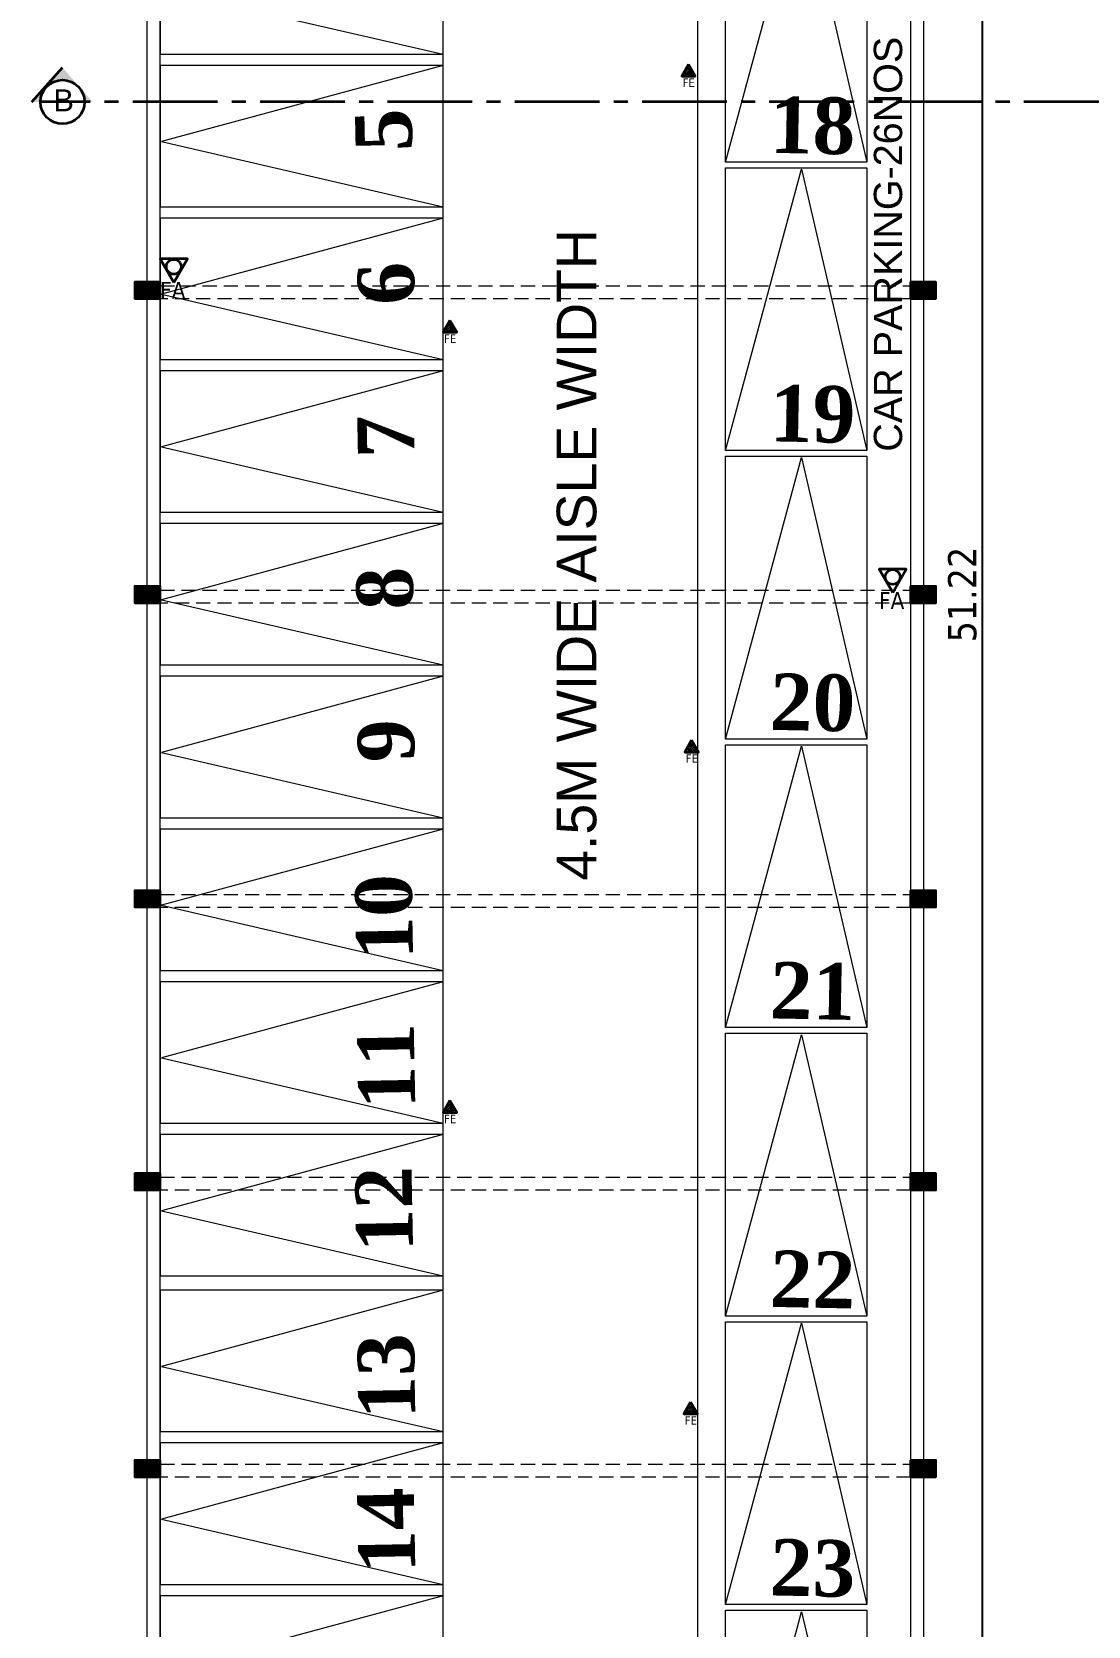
# Model space of a CAD drawing. Header units: metres. Extents: x -44 to 239, y -4 to 219.
# Drawn here: x 81.84 to 100.51, y 26.14 to 54.32 of the extents above; entities that cross this region are included whole.
import ezdxf

# ---------------------------------------------------------------- set-up
doc = ezdxf.new("R2010")
doc.units = ezdxf.units.M
doc.header["$MEASUREMENT"] = 0
doc.linetypes.add('001- GROUND FLOOR PLAN$0$HIDDEN', pattern=[0.375, 0.25, -0.125])
doc.linetypes.add('CENTER2', pattern=[1.125, 0.75, -0.125, 0.125, -0.125])
doc.layers.add('0 @ 1', color=7, linetype='Continuous')
doc.layers.add('A-Column RCC', color=6, linetype='Continuous', lineweight=30)
doc.layers.add('A-Hatch Concrete-TC', color=253, linetype='Continuous', lineweight=0)
doc.styles.add('CODE', font='tahoma.ttf')
doc.styles.add('MtXpl_Times_New_Roma', font='timesbd.ttf')
doc.styles.get("Standard").update_dxf_attribs({"font": 'arial.ttf'})
doc.dimstyles.new('OUTER', dxfattribs={"dimscale": 0, "dimtxt": 0.35, "dimasz": 0.3, "dimexe": 0.18, "dimexo": 0.0625, "dimgap": 0.09, "dimtad": 1, "dimzin": 0, "dimdsep": 46, "dimtxsty": 'CODE', "dimcen": 0.09, "dimse1": 1, "dimse2": 1, "dimclrd": 256, "dimclrt": 1, "dimadec": 0, "dimazin": 0, "dimtfac": 1, "dimtofl": 0, "dimtmove": 2, "dimatfit": 3, "dimfxl": 0, "dimtolj": 1, "dimtzin": 0, "dimarcsym": 0})
pattern_1 = [(45, (18.812832, 13.8227), (-0.022097087, 0.022097087), [])]
pattern_2 = [(45, (14.558902, 19.153437), (-0.022097087, 0.022097087), [])]
pattern_3 = [(45, (18.831017, 25.524017), (-0.022097087, 0.022097087), [])]
pattern_4 = [(45, (14.558902, 32.946524), (-0.022097087, 0.022097087), [])]
pattern_5 = [(45, (18.776153, 37.471838), (-0.022097087, 0.022097087), [])]

# ---------------------------------------------------------------- blocks, each defined once
blk = doc.blocks.new('cq')
at = {"layer": 'A-Hatch Concrete-TC'}
h = blk.add_hatch(dxfattribs=at)
h.set_pattern_fill('ANSI31', scale=0.01, angle=90)
h.set_pattern_definition([(135, (0, 0), (-0.00088388347648, -0.00088388347648), [])])
h.paths.add_polyline_path([(8280.033, -864.633), (8280.033, -864.333), (8279.583, -864.333), (8279.583, -864.633)])
at = {"layer": 'A-Column RCC', "color": 7}
blk.add_lwpolyline([(8280.033, -864.633), (8280.033, -864.333), (8279.583, -864.333), (8279.583, -864.633)], close=True, dxfattribs=at)
blk = doc.blocks.new('*D1021')
at = {"lineweight": -2, "ltscale": 2}
blk.add_line((98.636, 69.481), (98.636, 19.264), dxfattribs=at)
at = {"ltscale": 2}
for points in [[(98.553, 69.481), (98.719, 69.481), (98.636, 69.981)], [(98.553, 19.264), (98.719, 19.264), (98.636, 18.764)]]:
    blk.add_solid(points, dxfattribs=at)
at = {"layer": 'Defpoints', "color": 0, "ltscale": 2}
for p in [(97.368, 69.981), (91.611, 18.764), (98.636, 18.764)]:
    blk.add_point(p, dxfattribs=at)
at = {"color": 1, "lineweight": 20, "ltscale": 2, "insert": (98.286, 44.373), "char_height": 0.5, "attachment_point": 5, "rotation": 90, "style": 'CODE'}
blk.add_mtext('\\A1;51.22', dxfattribs=at)

msp = doc.modelspace()

# ---------------------------------------------------------------- hatches: boundary and pattern name
at = {"lineweight": 25}
h = msp.add_hatch(color=256, dxfattribs=at)
h.dxf.hatch_style = 1
h.paths.add_polyline_path([(82.3815, 53.68826), (81.84041, 53.0808), (81.99316, 53.0808, -1), (82.76984, 53.0808), (82.91333, 53.0808)])
h = msp.add_hatch(dxfattribs=at)
h.set_pattern_fill('ANSI31', color=256, scale=0.25)
h.set_pattern_definition(pattern_5)
h.paths.add_polyline_path([(93.37947, 53.60709, 1), (93.51061, 53.60709, 1)])
h = msp.add_hatch(dxfattribs=at)
h.set_pattern_fill('ANSI31', color=256, scale=0.25)
h.set_pattern_definition(pattern_5)
h.paths.add_polyline_path([(93.37947, 53.60709, 1), (93.51061, 53.60709, 1)])
h = msp.add_hatch(dxfattribs=at)
h.set_pattern_fill('ANSI31', color=256, scale=0.25)
h.set_pattern_definition(pattern_4)
h.paths.add_polyline_path([(89.16222, 49.08178, 1), (89.29336, 49.08178, 1)])
h = msp.add_hatch(dxfattribs=at)
h.set_pattern_fill('ANSI31', color=256, scale=0.25)
h.set_pattern_definition(pattern_4)
h.paths.add_polyline_path([(89.16222, 49.08178, 1), (89.29336, 49.08178, 1)])
h = msp.add_hatch(dxfattribs=at)
h.set_pattern_fill('ANSI31', color=256, scale=0.25)
h.set_pattern_definition(pattern_3)
h.paths.add_polyline_path([(93.43434, 41.65927, 1), (93.56547, 41.65927, 1)])
h = msp.add_hatch(dxfattribs=at)
h.set_pattern_fill('ANSI31', color=256, scale=0.25)
h.set_pattern_definition(pattern_3)
h.paths.add_polyline_path([(93.43434, 41.65927, 1), (93.56547, 41.65927, 1)])
h = msp.add_hatch(dxfattribs=at)
h.set_pattern_fill('ANSI31', color=256, scale=0.25)
h.set_pattern_definition(pattern_2)
h.paths.add_polyline_path([(89.16222, 35.28869, 1), (89.29336, 35.28869, 1)])
h = msp.add_hatch(dxfattribs=at)
h.set_pattern_fill('ANSI31', color=256, scale=0.25)
h.set_pattern_definition(pattern_2)
h.paths.add_polyline_path([(89.16222, 35.28869, 1), (89.29336, 35.28869, 1)])
h = msp.add_hatch(dxfattribs=at)
h.set_pattern_fill('ANSI31', color=256, scale=0.25)
h.set_pattern_definition(pattern_1)
h.paths.add_polyline_path([(93.41615, 29.95796, 1), (93.54729, 29.95796, 1)])
h = msp.add_hatch(dxfattribs=at)
h.set_pattern_fill('ANSI31', color=256, scale=0.25)
h.set_pattern_definition(pattern_1)
h.paths.add_polyline_path([(93.41615, 29.95796, 1), (93.54729, 29.95796, 1)])

# ---------------------------------------------------------------- linework, layer by layer
at = {"lineweight": 20}
for p, q in [((89.10792, 18.99407), (89.10792, 69.75107)), ((93.60792, 18.99407), (93.60792, 69.75107)), ((94.09792, 52.01851), (95.44461, 56.99334)), ((95.44461, 56.99334), (96.59792, 52.01851)), ((84.13309, 55.07886), (89.10792, 53.92555)), ((89.10792, 53.72561), (84.13309, 52.37892)), ((84.13309, 52.37892), (89.10792, 51.22561)), ((94.09792, 46.91851), (95.44461, 51.89334)), ((95.44461, 51.89334), (96.59792, 46.91851)), ((89.10792, 51.02898), (84.13309, 49.68228)), ((84.13309, 49.68228), (89.10792, 48.52898)), ((89.10792, 48.32898), (84.13309, 46.98228)), ((84.13309, 46.98228), (89.10792, 45.82898)), ((94.09792, 41.81851), (95.44461, 46.79334)), ((95.44461, 46.79334), (96.59792, 41.81851)), ((89.10792, 45.62903), (84.13309, 44.28234)), ((84.13309, 44.28234), (89.10792, 43.12903)), ((89.10792, 42.92903), (84.13309, 41.58234)), ((84.13309, 41.58234), (89.10792, 40.42903)), ((94.09792, 36.71851), (95.44461, 41.69334)), ((95.44461, 41.69334), (96.59792, 36.71851)), ((89.10792, 40.22909), (84.13309, 38.88239)), ((84.13309, 38.88239), (89.10792, 37.72909)), ((89.10792, 37.52909), (84.13309, 36.18239)), ((94.09792, 31.61851), (95.44461, 36.59334)), ((95.44461, 36.59334), (96.59792, 31.61851)), ((84.13309, 36.18239), (89.10792, 35.02909)), ((89.10792, 34.82914), (84.13309, 33.48245)), ((84.13309, 33.48245), (89.10792, 32.32914)), ((89.10792, 32.07685), (84.13309, 30.73016)), ((94.09792, 26.51851), (95.44461, 31.49334)), ((95.44461, 31.49334), (96.59792, 26.51851)), ((84.13309, 30.73016), (89.10792, 29.57685)), ((89.10792, 29.37685), (84.13309, 28.03016)), ((84.13309, 28.03016), (89.10792, 26.87685)), ((89.10792, 26.67691), (84.13309, 25.33021)), ((94.09792, 21.41851), (95.44461, 26.39334)), ((95.44461, 26.39334), (96.59792, 21.41851))]:
    msp.add_line(p, q, dxfattribs=at)
at = {"lineweight": 35}
msp.add_line((81.84041, 53.0808), (82.3815, 53.68826), dxfattribs=at)
at = {"color": 3, "linetype": 'CENTER2', "lineweight": 35, "ltscale": 2}
msp.add_line((154.87302, 53.0808), (82.00167, 53.0808), dxfattribs=at)
at = {"linetype": '001- GROUND FLOOR PLAN$0$HIDDEN', "lineweight": 20}
for p, q in [((84.10792, 49.83107), (97.36792, 49.83107)), ((97.36792, 49.60107), (84.10792, 49.60107)), ((84.10792, 44.45257), (97.36792, 44.45257)), ((97.36792, 44.22257), (84.10792, 44.22257)), ((84.10792, 39.07407), (97.36792, 39.07407)), ((97.36792, 38.84407), (84.10792, 38.84407)), ((84.10792, 34.07407), (97.36792, 34.07407)), ((97.36792, 33.84407), (84.10792, 33.84407)), ((84.10792, 29.00407), (97.36792, 29.00407)), ((97.36792, 28.77407), (84.10792, 28.77407))]:
    msp.add_line(p, q, dxfattribs=at)
at = {"lineweight": 20}
for points in [[(83.87792, 18.76407), (83.87792, 69.98107), (97.59792, 69.98107), (97.59792, 18.76407)], [(84.10792, 18.99407), (84.10792, 69.75107), (97.36792, 69.75107), (97.36792, 18.99407)], [(94.09792, 57.01851), (96.59792, 57.01851), (96.59792, 52.01851), (94.09792, 52.01851)], [(84.10792, 56.42555), (84.10792, 53.92555), (89.10792, 53.92555), (89.10792, 56.42555)], [(84.10792, 53.72561), (84.10792, 51.22561), (89.10792, 51.22561), (89.10792, 53.72561)], [(94.09792, 51.91851), (96.59792, 51.91851), (96.59792, 46.91851), (94.09792, 46.91851)], [(84.10792, 51.02898), (84.10792, 48.52898), (89.10792, 48.52898), (89.10792, 51.02898)], [(84.10792, 48.32898), (84.10792, 45.82898), (89.10792, 45.82898), (89.10792, 48.32898)], [(94.09792, 46.81851), (96.59792, 46.81851), (96.59792, 41.81851), (94.09792, 41.81851)], [(84.10792, 45.62903), (84.10792, 43.12903), (89.10792, 43.12903), (89.10792, 45.62903)], [(84.10792, 42.92903), (84.10792, 40.42903), (89.10792, 40.42903), (89.10792, 42.92903)], [(94.09792, 41.71851), (96.59792, 41.71851), (96.59792, 36.71851), (94.09792, 36.71851)], [(84.10792, 40.22909), (84.10792, 37.72909), (89.10792, 37.72909), (89.10792, 40.22909)], [(84.10792, 37.52909), (84.10792, 35.02909), (89.10792, 35.02909), (89.10792, 37.52909)], [(94.09792, 36.61851), (96.59792, 36.61851), (96.59792, 31.61851), (94.09792, 31.61851)], [(84.10792, 34.82914), (84.10792, 32.32914), (89.10792, 32.32914), (89.10792, 34.82914)], [(84.10792, 32.07685), (84.10792, 29.57685), (89.10792, 29.57685), (89.10792, 32.07685)], [(94.09792, 31.51851), (96.59792, 31.51851), (96.59792, 26.51851), (94.09792, 26.51851)], [(84.10792, 29.37685), (84.10792, 26.87685), (89.10792, 26.87685), (89.10792, 29.37685)], [(84.10792, 26.67691), (84.10792, 24.17691), (89.10792, 24.17691), (89.10792, 26.67691)], [(94.09792, 26.41851), (96.59792, 26.41851), (96.59792, 21.41851), (94.09792, 21.41851)]]:
    msp.add_lwpolyline(points, close=True, dxfattribs=at)
at = {"lineweight": 35}
for points in [[(93.44504, 53.74551), (93.32517, 53.53789), (93.56491, 53.53789)], [(93.44504, 53.74551), (93.32517, 53.53789), (93.56491, 53.53789)], [(84.34879, 49.89066), (84.58853, 50.30592), (84.10904, 50.30592)], [(84.34879, 49.89066), (84.58853, 50.30592), (84.10904, 50.30592)], [(89.22779, 49.2202), (89.10792, 49.01257), (89.34766, 49.01257)], [(89.22779, 49.2202), (89.10792, 49.01257), (89.34766, 49.01257)], [(97.05314, 44.40811), (97.29288, 44.82336), (96.81339, 44.82336)], [(97.05314, 44.40811), (97.29288, 44.82336), (96.81339, 44.82336)], [(93.4999, 41.79769), (93.38003, 41.59006), (93.61978, 41.59006)], [(93.4999, 41.79769), (93.38003, 41.59006), (93.61978, 41.59006)], [(89.22779, 35.42711), (89.10792, 35.21948), (89.34766, 35.21948)], [(89.22779, 35.42711), (89.10792, 35.21948), (89.34766, 35.21948)], [(93.48172, 30.09637), (93.36185, 29.88875), (93.60159, 29.88875)], [(93.48172, 30.09637), (93.36185, 29.88875), (93.60159, 29.88875)]]:
    msp.add_lwpolyline(points, close=True, dxfattribs=at)
for centre, radius in [((93.44504, 53.60709), 0.06557), ((93.44504, 53.60709), 0.06557), ((82.3815, 53.0808), 0.38834), ((84.34879, 50.1675), 0.13114), ((84.34879, 50.1675), 0.13114), ((89.22779, 49.08178), 0.06557), ((89.22779, 49.08178), 0.06557), ((97.05314, 44.68494), 0.13114), ((97.05314, 44.68494), 0.13114), ((93.4999, 41.65927), 0.06557), ((93.4999, 41.65927), 0.06557), ((89.22779, 35.28869), 0.06557), ((89.22779, 35.28869), 0.06557), ((93.48172, 29.95796), 0.06557), ((93.48172, 29.95796), 0.06557)]:
    msp.add_circle(centre, radius, dxfattribs=at)

# ---------------------------------------------------------------- block references
at = {"lineweight": 20}
for p in [(-8195.92541, 914.2336), (-8195.92541, 908.8551)]:
    msp.add_blockref('cq', p, dxfattribs=at)
at = {"lineweight": 20, "xscale": -1}
for p in [(8377.40124, 914.2336), (8377.40124, 908.8551)]:
    msp.add_blockref('cq', p, dxfattribs=at)
at = {"lineweight": 20, "xscale": -1, "rotation": 180}
for p in [(-8195.92541, -825.48845), (-8195.92541, -830.48845), (-8195.92541, -835.55845)]:
    msp.add_blockref('cq', p, dxfattribs=at)
at = {"lineweight": 20, "rotation": 180}
for p in [(8377.40124, -825.48845), (8377.40124, -830.48845), (8377.40124, -835.55845)]:
    msp.add_blockref('cq', p, dxfattribs=at)

# ---------------------------------------------------------------- texts
at = {"lineweight": 35, "style": 'CODE'}
for s, height, p in [('FE', 0.15, (93.34289, 53.34749)), ('FE', 0.15, (93.34289, 53.34749)), ('FA', 0.3, (84.10792, 49.60107)), ('FE', 0.15, (89.12564, 48.82217)), ('FE', 0.15, (89.12564, 48.82217)), ('FA', 0.3, (96.81227, 44.11852)), ('FE', 0.15, (93.39775, 41.39967)), ('FE', 0.15, (93.39775, 41.39967)), ('FE', 0.15, (89.12564, 35.02909)), ('FE', 0.15, (89.12564, 35.02909)), ('FE', 0.15, (93.37957, 29.69835)), ('FE', 0.15, (93.37957, 29.69835))]:
    msp.add_text(s, height=height, dxfattribs=at).set_placement(p)
at = {"lineweight": 20, "style": 'MtXpl_Times_New_Roma'}
for s, rotation, p in [('18', 358.871089, (94.87327, 52.18252)), ('5', 91.128911, (88.56293, 52.2155)), ('6', 91.128911, (88.6037, 49.50377)), ('19', 358.871089, (94.87327, 47.08252)), ('7', 91.128911, (88.60378, 46.79944)), ('8', 91.128911, (88.58255, 44.11353)), ('20', 358.871089, (94.87327, 41.98252)), ('9', 91.128911, (88.60335, 41.42117)), ('10', 91.128911, (88.57847, 37.93012)), ('21', 358.871089, (94.87327, 36.88252)), ('11', 91.128911, (88.61776, 35.29015)), ('12', 91.128911, (88.57812, 32.76336)), ('22', 358.871089, (94.87327, 31.78252)), ('13', 91.128911, (88.61832, 29.80974)), ('14', 91.128911, (88.61881, 27.08446)), ('23', 358.871089, (94.87327, 26.68252))]:
    msp.add_text(s, height=1, rotation=rotation, dxfattribs=at).set_placement(p)
at = {"lineweight": 20, "attachment_point": 1, "rotation": 90}
for s, insert, char_height, width in [('CAR PARKING-26NOS', (96.72016, 46.89862), 0.5, 49.2964443), ('{\\W7.84959;  }4.5M WIDE AISLE WIDTH', (91.11555, 35.0506), 0.7, 19.9584316)]:
    msp.add_mtext(s, dxfattribs=dict(at, insert=insert, char_height=char_height, width=width))
at = {"lineweight": 35, "insert": (82.22084, 52.9158), "char_height": 0.38834, "attachment_point": 7}
msp.add_mtext('B', dxfattribs=at)

# ---------------------------------------------------------------- dimensions: what is measured, and where the dimension line sits
at = {"layer": '0 @ 1', "lineweight": 20, "ltscale": 2}
dim = msp.add_linear_dim(base=(98.63613, 18.76407), p1=(97.36792, 69.98107), p2=(91.6109, 18.76407), angle=90, dimstyle='OUTER', override={"dimscale": 1, "dimtxt": 0.5, "dimasz": 0.5, "dimtad": 3, "dimtix": 0, "dimtofl": 0, "dimtmove": 2, "dimatfit": 3}, dxfattribs=at)
dim.commit()
dim.dimension.update_dxf_attribs({"geometry": '*D1021', "text_midpoint": (98.28572, 44.37257)})

doc.saveas('drawing.dxf')
